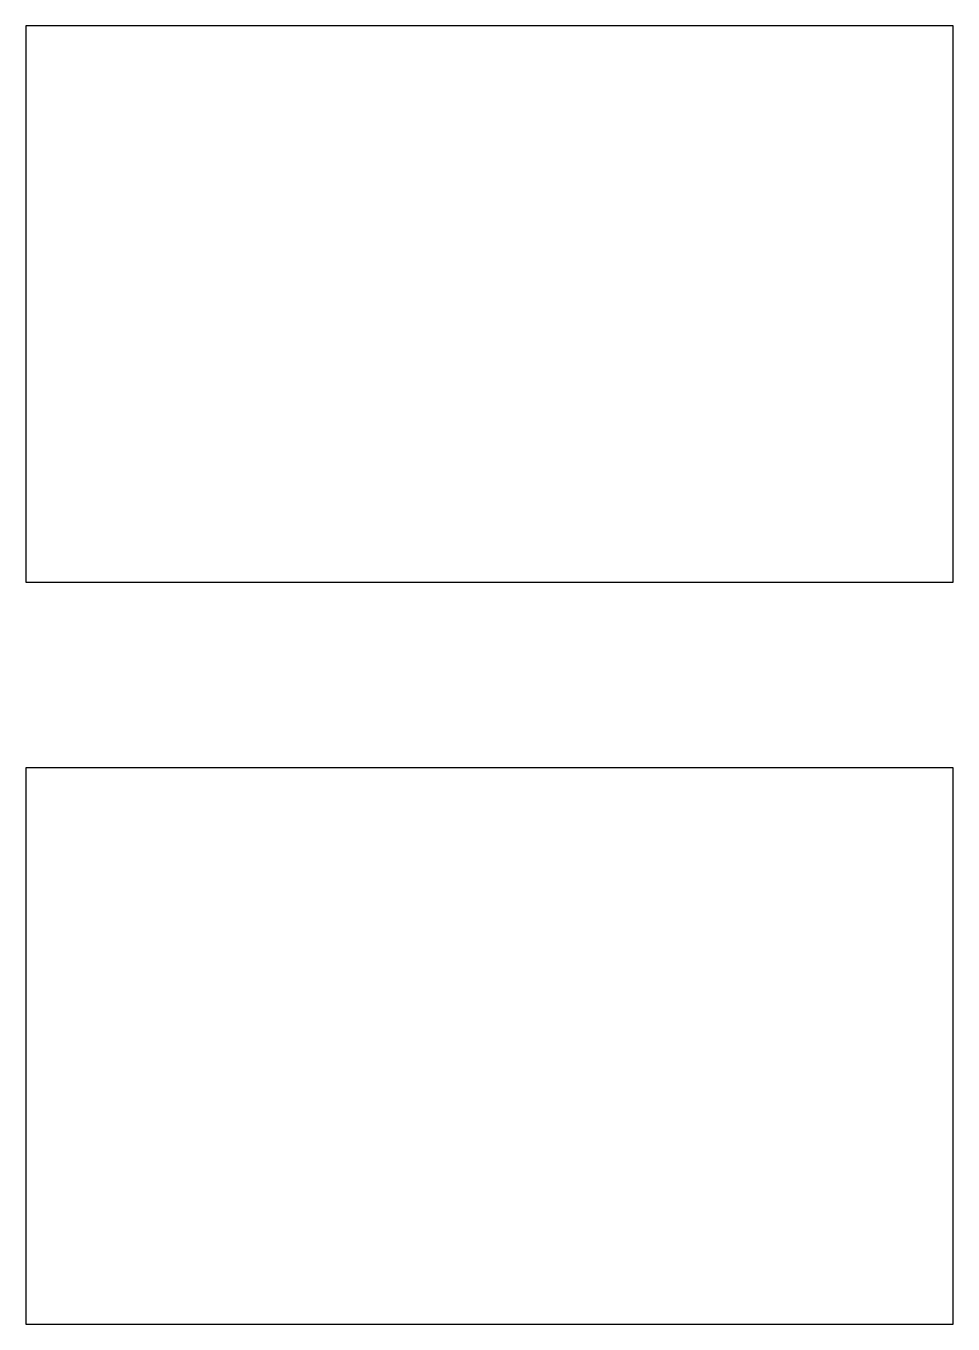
# Model space of a CAD drawing. Header units: millimetres. Extents: x 0 to 220, y 0 to 140.
# Drawn here: x 0 to 100, y 0 to 140 of the extents above; entities outside this region: 1.
import ezdxf

# ---------------------------------------------------------------- set-up
doc = ezdxf.new("R2010")
doc.units = ezdxf.units.MM
doc.layers.get('0').update_dxf_attribs({"linetype": 'CONTINUOUS'})
doc.layers.add('Lone', color=7, linetype='CONTINUOUS')

msp = doc.modelspace()

# ---------------------------------------------------------------- linework, layer by layer
for p, q in [((100, 140), (0, 140)), ((0, 140), (0, 80)), ((100, 80), (100, 140)), ((0, 80), (50, 80)), ((50.002, 80), (50.006, 80)), ((50.008, 80), (100, 80)), ((100, 60), (0, 60)), ((0, 60), (0, 0)), ((100, 0), (100, 60)), ((0, 0), (50, 0)), ((50.008, 0), (100, 0))]:
    msp.add_line(p, q)
msp.add_arc((50.004, 0), 0.002, 0, 180)
at = {"layer": 'Lone'}
msp.add_line((220, 35), (220.004, 35), dxfattribs=at)

doc.saveas('drawing.dxf')
